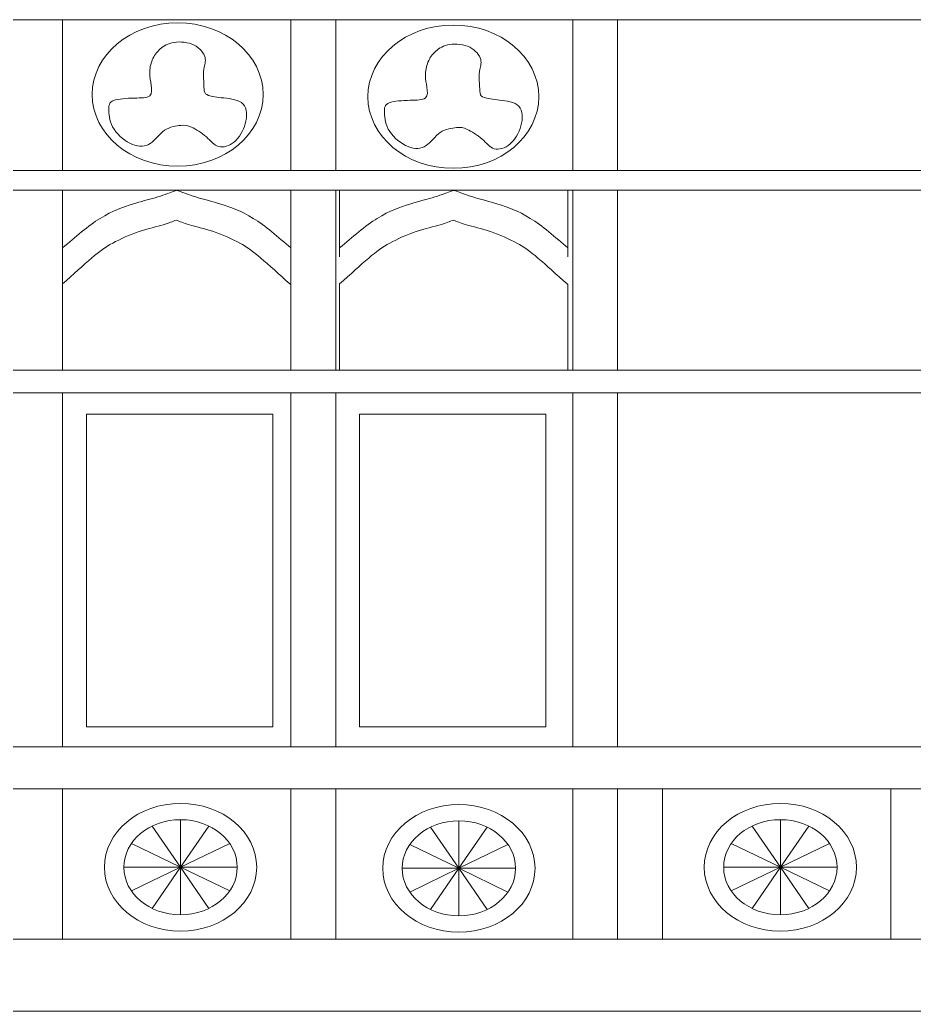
# Model space of a CAD drawing. Header units: centimetres. Extents: x -61 to 61, y -26 to 26.
# Drawn here: x -26.544 to -22.077, y 9.396 to 14.349 of the extents above; entities that cross this region are included whole.
import ezdxf

# ---------------------------------------------------------------- set-up
doc = ezdxf.new("R2010")
doc.units = ezdxf.units.CM
doc.header["$MEASUREMENT"] = 0
doc.layers.add('layer 1', color=7, linetype='Continuous')

msp = doc.modelspace()

# ---------------------------------------------------------------- linework, layer by layer
at = {"layer": 'layer 1', "color": 177, "lineweight": 9}
for points, knots in [([(-28.1417, 14.34871), (-28.1417, 14.34871), (-26.55392, 14.34871), (-26.55392, 14.34871), (-26.55392, 14.34871), (-26.55392, 14.34871), (-26.33015, 14.34871), (-26.33015, 14.34871)], [0, 0, 0, 0, 0.3333333, 0.3333333, 0.3333333, 0.3333333, 1, 1, 1, 1]), ([(-25.75536, 13.61775), (-25.51966, 13.61775), (-25.32858, 13.77804), (-25.32858, 13.97576), (-25.32858, 13.97576), (-25.32858, 14.17348), (-25.51966, 14.33377), (-25.75536, 14.33377), (-25.75536, 14.33377), (-25.99107, 14.33377), (-26.18215, 14.17348), (-26.18215, 13.97576), (-26.18215, 13.97576), (-26.18215, 13.77804), (-25.99107, 13.61775), (-25.75536, 13.61775)], [0, 0, 0, 0, 0.2, 0.2, 0.2, 0.2, 0.4, 0.4, 0.4, 0.4, 0.6, 0.6, 0.6, 0.6, 1, 1, 1, 1]), ([(-24.37861, 13.60675), (-24.14291, 13.60675), (-23.95183, 13.76704), (-23.95183, 13.96476), (-23.95183, 13.96476), (-23.95183, 14.16248), (-24.14291, 14.32277), (-24.37861, 14.32277), (-24.37861, 14.32277), (-24.61432, 14.32277), (-24.8054, 14.16248), (-24.8054, 13.96476), (-24.8054, 13.96476), (-24.8054, 13.76704), (-24.61432, 13.60675), (-24.37861, 13.60675)], [0, 0, 0, 0, 0.2, 0.2, 0.2, 0.2, 0.4, 0.4, 0.4, 0.4, 0.6, 0.6, 0.6, 0.6, 1, 1, 1, 1]), ([(-25.74085, 9.79596), (-25.53085, 9.79596), (-25.36061, 9.93877), (-25.36061, 10.11493), (-25.36061, 10.11493), (-25.36061, 10.29109), (-25.53085, 10.4339), (-25.74085, 10.4339), (-25.74085, 10.4339), (-25.95085, 10.4339), (-26.12109, 10.29109), (-26.12109, 10.11493), (-26.12109, 10.11493), (-26.12109, 9.93877), (-25.95085, 9.79596), (-25.74085, 9.79596)], [0, 0, 0, 0, 0.2, 0.2, 0.2, 0.2, 0.4, 0.4, 0.4, 0.4, 0.6, 0.6, 0.6, 0.6, 1, 1, 1, 1]), ([(-24.35098, 9.79046), (-24.14098, 9.79046), (-23.97074, 9.93327), (-23.97074, 10.10943), (-23.97074, 10.10943), (-23.97074, 10.28559), (-24.14098, 10.4284), (-24.35098, 10.4284), (-24.35098, 10.4284), (-24.56099, 10.4284), (-24.73123, 10.28559), (-24.73123, 10.10943), (-24.73123, 10.10943), (-24.73123, 9.93327), (-24.56099, 9.79046), (-24.35098, 9.79046)], [0, 0, 0, 0, 0.2, 0.2, 0.2, 0.2, 0.4, 0.4, 0.4, 0.4, 0.6, 0.6, 0.6, 0.6, 1, 1, 1, 1]), ([(-22.74539, 9.79596), (-22.53538, 9.79596), (-22.36514, 9.93877), (-22.36514, 10.11493), (-22.36514, 10.11493), (-22.36514, 10.29109), (-22.53538, 10.4339), (-22.74539, 10.4339), (-22.74539, 10.4339), (-22.95539, 10.4339), (-23.12563, 10.29109), (-23.12563, 10.11493), (-23.12563, 10.11493), (-23.12563, 9.93877), (-22.95539, 9.79596), (-22.74539, 9.79596)], [0, 0, 0, 0, 0.2, 0.2, 0.2, 0.2, 0.4, 0.4, 0.4, 0.4, 0.6, 0.6, 0.6, 0.6, 1, 1, 1, 1]), ([(-25.74085, 9.8774), (-25.58447, 9.8774), (-25.45769, 9.98375), (-25.45769, 10.11493), (-25.45769, 10.11493), (-25.45769, 10.24611), (-25.58447, 10.35246), (-25.74085, 10.35246), (-25.74085, 10.35246), (-25.89723, 10.35246), (-26.02401, 10.24611), (-26.02401, 10.11493), (-26.02401, 10.11493), (-26.02401, 9.98375), (-25.89723, 9.8774), (-25.74085, 9.8774)], [0, 0, 0, 0, 0.2, 0.2, 0.2, 0.2, 0.4, 0.4, 0.4, 0.4, 0.6, 0.6, 0.6, 0.6, 1, 1, 1, 1]), ([(-22.74539, 9.8774), (-22.589, 9.8774), (-22.46222, 9.98375), (-22.46222, 10.11493), (-22.46222, 10.11493), (-22.46222, 10.24611), (-22.589, 10.35246), (-22.74539, 10.35246), (-22.74539, 10.35246), (-22.90177, 10.35246), (-23.02855, 10.24611), (-23.02855, 10.11493), (-23.02855, 10.11493), (-23.02855, 9.98375), (-22.90177, 9.8774), (-22.74539, 9.8774)], [0, 0, 0, 0, 0.2, 0.2, 0.2, 0.2, 0.4, 0.4, 0.4, 0.4, 0.6, 0.6, 0.6, 0.6, 1, 1, 1, 1]), ([(-24.35098, 9.8719), (-24.1946, 9.8719), (-24.06782, 9.97825), (-24.06782, 10.10943), (-24.06782, 10.10943), (-24.06782, 10.24061), (-24.1946, 10.34696), (-24.35098, 10.34696), (-24.35098, 10.34696), (-24.50737, 10.34696), (-24.63415, 10.24061), (-24.63415, 10.10943), (-24.63415, 10.10943), (-24.63415, 9.97825), (-24.50737, 9.8719), (-24.35098, 9.8719)], [0, 0, 0, 0, 0.2, 0.2, 0.2, 0.2, 0.4, 0.4, 0.4, 0.4, 0.6, 0.6, 0.6, 0.6, 1, 1, 1, 1])]:
    msp.add_open_spline(points, degree=3, knots=knots, dxfattribs=at)
for points in [[(-26.33015, 14.34871), (-26.33015, 14.34871), (-26.33015, 13.59609), (-26.33015, 13.59609)], [(-25.18992, 14.34871), (-25.18992, 14.34871), (-26.33015, 14.34871), (-26.33015, 14.34871)], [(-25.18992, 14.34871), (-25.18992, 14.34871), (-25.18992, 13.59609), (-25.18992, 13.59609)], [(-25.18992, 14.34871), (-25.18992, 14.34871), (-24.96615, 14.34871), (-24.96615, 14.34871)], [(-24.96615, 14.34871), (-24.96615, 14.34871), (-24.96615, 13.59609), (-24.96615, 13.59609)], [(-23.78223, 14.34871), (-23.78223, 14.34871), (-24.96615, 14.34871), (-24.96615, 14.34871)], [(-23.78223, 14.34871), (-23.78223, 14.34871), (-23.78223, 13.59609), (-23.78223, 13.59609)], [(-23.78223, 14.34871), (-23.78223, 14.34871), (-23.55846, 14.34871), (-23.55846, 14.34871)], [(-23.55846, 14.34871), (-23.55846, 14.34871), (-23.55846, 13.59609), (-23.55846, 13.59609)], [(-23.55846, 14.34871), (-23.55846, 14.34871), (-21.97068, 14.34835), (-21.97068, 14.34835)], [(-31.13716, 13.59609), (-31.13716, 13.59609), (-19.19899, 13.59609), (-19.19899, 13.59609)], [(-31.13716, 13.4971), (-31.13716, 13.4971), (-19.19899, 13.4971), (-19.19899, 13.4971)], [(-26.33015, 13.4971), (-26.33015, 13.4971), (-26.33015, 12.59863), (-26.33015, 12.59863)], [(-25.18992, 13.4971), (-25.18992, 13.4971), (-25.18992, 12.59863), (-25.18992, 12.59863)], [(-24.96615, 13.4971), (-24.96615, 13.4971), (-24.96615, 12.59863), (-24.96615, 12.59863)], [(-23.78223, 13.4971), (-23.78223, 13.4971), (-23.78223, 12.59863), (-23.78223, 12.59863)], [(-23.55846, 13.4971), (-23.55846, 13.4971), (-23.55846, 12.59863), (-23.55846, 12.59863)], [(-31.13716, 12.59863), (-31.13716, 12.59863), (-19.19899, 12.59863), (-19.19899, 12.59863)], [(-31.13716, 12.4852), (-31.13716, 12.4852), (-19.19899, 12.4852), (-19.19899, 12.4852)], [(-26.33015, 12.4852), (-26.33015, 12.4852), (-26.33015, 10.71574), (-26.33015, 10.71574)], [(-25.18992, 12.4852), (-25.18992, 12.4852), (-25.18992, 10.71574), (-25.18992, 10.71574)], [(-24.96615, 12.4852), (-24.96615, 12.4852), (-24.96615, 10.71574), (-24.96615, 10.71574)], [(-23.78223, 12.4852), (-23.78223, 12.4852), (-23.78223, 10.71574), (-23.78223, 10.71574)], [(-23.55846, 12.4852), (-23.55846, 12.4852), (-23.55846, 10.71574), (-23.55846, 10.71574)], [(-31.13716, 10.71574), (-31.13716, 10.71574), (-18.97522, 10.71574), (-18.97522, 10.71574)], [(-31.13716, 10.50676), (-31.13716, 10.50676), (-17.61122, 10.50676), (-17.61122, 10.50676)], [(-26.33015, 10.50676), (-26.33015, 10.50676), (-26.33015, 9.75483), (-26.33015, 9.75483)], [(-25.18992, 10.50676), (-25.18992, 10.50676), (-25.18992, 9.75483), (-25.18992, 9.75483)], [(-24.96615, 10.50676), (-24.96615, 10.50676), (-24.96615, 9.75483), (-24.96615, 9.75483)], [(-23.78223, 10.50676), (-23.78223, 10.50676), (-23.78223, 9.75483), (-23.78223, 9.75483)], [(-23.55846, 10.50676), (-23.55846, 10.50676), (-23.55846, 9.75483), (-23.55846, 9.75483)], [(-23.33468, 10.50676), (-23.33468, 10.50676), (-23.33468, 9.75483), (-23.33468, 9.75483)], [(-22.19446, 10.50676), (-22.19446, 10.50676), (-22.19446, 9.75483), (-22.19446, 9.75483)], [(-25.74085, 10.11493), (-25.74085, 10.11493), (-25.74085, 10.35246), (-25.74085, 10.35246)], [(-22.74539, 10.11493), (-22.74539, 10.11493), (-22.74539, 10.35246), (-22.74539, 10.35246)], [(-25.74085, 10.11493), (-25.74085, 10.11493), (-25.88243, 10.32064), (-25.88243, 10.32064)], [(-25.74085, 10.11493), (-25.74085, 10.11493), (-25.59927, 10.32064), (-25.59927, 10.32064)], [(-24.35098, 10.10943), (-24.35098, 10.10943), (-24.49256, 10.31514), (-24.49256, 10.31514)], [(-24.35098, 10.10943), (-24.35098, 10.10943), (-24.35098, 10.34696), (-24.35098, 10.34696)], [(-24.35098, 10.10943), (-24.35098, 10.10943), (-24.2094, 10.31514), (-24.2094, 10.31514)], [(-22.74539, 10.11493), (-22.74539, 10.11493), (-22.88697, 10.32064), (-22.88697, 10.32064)], [(-22.74539, 10.11493), (-22.74539, 10.11493), (-22.6038, 10.32064), (-22.6038, 10.32064)], [(-25.74085, 10.11493), (-25.74085, 10.11493), (-25.98607, 10.2337), (-25.98607, 10.2337)], [(-25.74085, 10.11493), (-25.74085, 10.11493), (-25.49562, 10.2337), (-25.49562, 10.2337)], [(-24.35098, 10.10943), (-24.35098, 10.10943), (-24.59621, 10.22819), (-24.59621, 10.22819)], [(-24.35098, 10.10943), (-24.35098, 10.10943), (-24.10576, 10.22819), (-24.10576, 10.22819)], [(-22.74539, 10.11493), (-22.74539, 10.11493), (-22.99061, 10.2337), (-22.99061, 10.2337)], [(-22.74539, 10.11493), (-22.74539, 10.11493), (-22.50016, 10.2337), (-22.50016, 10.2337)], [(-25.74085, 10.11493), (-25.74085, 10.11493), (-26.02401, 10.11493), (-26.02401, 10.11493)], [(-25.74085, 10.11493), (-25.74085, 10.11493), (-25.98607, 9.99617), (-25.98607, 9.99617)], [(-25.74085, 10.11493), (-25.74085, 10.11493), (-25.88243, 9.90922), (-25.88243, 9.90922)], [(-25.74085, 10.11493), (-25.74085, 10.11493), (-25.74085, 9.8774), (-25.74085, 9.8774)], [(-25.74085, 10.11493), (-25.74085, 10.11493), (-25.59927, 9.90922), (-25.59927, 9.90922)], [(-25.74085, 10.11493), (-25.74085, 10.11493), (-25.49562, 9.99617), (-25.49562, 9.99617)], [(-25.74085, 10.11493), (-25.74085, 10.11493), (-25.45769, 10.11493), (-25.45769, 10.11493)], [(-24.35098, 10.10943), (-24.35098, 10.10943), (-24.63415, 10.10943), (-24.63415, 10.10943)], [(-24.35098, 10.10943), (-24.35098, 10.10943), (-24.59621, 9.99066), (-24.59621, 9.99066)], [(-24.35098, 10.10943), (-24.35098, 10.10943), (-24.49256, 9.90372), (-24.49256, 9.90372)], [(-24.35098, 10.10943), (-24.35098, 10.10943), (-24.35098, 9.8719), (-24.35098, 9.8719)], [(-24.35098, 10.10943), (-24.35098, 10.10943), (-24.2094, 9.90372), (-24.2094, 9.90372)], [(-24.35098, 10.10943), (-24.35098, 10.10943), (-24.10576, 9.99066), (-24.10576, 9.99066)], [(-24.35098, 10.10943), (-24.35098, 10.10943), (-24.06782, 10.10943), (-24.06782, 10.10943)], [(-22.74539, 10.11493), (-22.74539, 10.11493), (-23.02855, 10.11493), (-23.02855, 10.11493)], [(-22.74539, 10.11493), (-22.74539, 10.11493), (-22.99061, 9.99617), (-22.99061, 9.99617)], [(-22.74539, 10.11493), (-22.74539, 10.11493), (-22.88697, 9.90922), (-22.88697, 9.90922)], [(-22.74539, 10.11493), (-22.74539, 10.11493), (-22.74539, 9.8774), (-22.74539, 9.8774)], [(-22.74539, 10.11493), (-22.74539, 10.11493), (-22.6038, 9.90922), (-22.6038, 9.90922)], [(-22.74539, 10.11493), (-22.74539, 10.11493), (-22.50016, 9.99617), (-22.50016, 9.99617)], [(-22.74539, 10.11493), (-22.74539, 10.11493), (-22.46222, 10.11493), (-22.46222, 10.11493)], [(-31.13716, 9.75483), (-31.13716, 9.75483), (-17.61122, 9.75483), (-17.61122, 9.75483)], [(-32.72496, 9.39574), (-32.72496, 9.39574), (-17.61124, 9.39574), (-17.61124, 9.39574)]]:
    msp.add_open_spline(points, degree=3, dxfattribs=at)
at = {"layer": 'layer 1', "color": 242, "lineweight": 9}
for points, knots in [([(-25.89514, 13.96942), (-25.90825, 13.95842), (-25.93667, 13.95842), (-25.97273, 13.95751), (-25.97273, 13.95751), (-26.00878, 13.95659), (-26.05249, 13.95475), (-26.07543, 13.94559), (-26.07543, 13.94559), (-26.09838, 13.93642), (-26.10056, 13.91992), (-26.09947, 13.89426), (-26.09947, 13.89426), (-26.09838, 13.86859), (-26.09401, 13.83377), (-26.07325, 13.80168), (-26.07325, 13.80168), (-26.05249, 13.7696), (-26.01533, 13.74027), (-25.98146, 13.72652), (-25.98146, 13.72652), (-25.94759, 13.71277), (-25.91699, 13.71461), (-25.89186, 13.73111), (-25.89186, 13.73111), (-25.86673, 13.74761), (-25.84706, 13.77877), (-25.82076, 13.79674), (-25.82076, 13.79674), (-25.79446, 13.81471), (-25.76153, 13.8195), (-25.73967, 13.82133), (-25.73967, 13.82133), (-25.71782, 13.82316), (-25.70705, 13.82205), (-25.68637, 13.81233), (-25.68637, 13.81233), (-25.66568, 13.8026), (-25.63509, 13.78427), (-25.61214, 13.76411), (-25.61214, 13.76411), (-25.5892, 13.74394), (-25.5739, 13.72194), (-25.55095, 13.71553), (-25.55095, 13.71553), (-25.52801, 13.70911), (-25.49741, 13.71827), (-25.47228, 13.73935), (-25.47228, 13.73935), (-25.44715, 13.76044), (-25.42748, 13.79343), (-25.41756, 13.82978), (-25.41756, 13.82978), (-25.40763, 13.86612), (-25.40744, 13.90581), (-25.42821, 13.92782), (-25.42821, 13.92782), (-25.44897, 13.94981), (-25.49067, 13.95411), (-25.52482, 13.95824), (-25.52482, 13.95824), (-25.55898, 13.96236), (-25.58559, 13.96628), (-25.60091, 13.97111), (-25.60091, 13.97111), (-25.61624, 13.97594), (-25.62029, 13.98166), (-25.62219, 13.99312), (-25.62219, 13.99312), (-25.62409, 14.00458), (-25.62385, 14.02179), (-25.62491, 14.04171), (-25.62491, 14.04171), (-25.62598, 14.06163), (-25.62834, 14.08427), (-25.62516, 14.10384), (-25.62516, 14.10384), (-25.62197, 14.12341), (-25.61323, 14.13991), (-25.6187, 14.16099), (-25.6187, 14.16099), (-25.62416, 14.18207), (-25.64383, 14.20773), (-25.67333, 14.2224), (-25.67333, 14.2224), (-25.70283, 14.23706), (-25.74217, 14.24073), (-25.77276, 14.23615), (-25.77276, 14.23615), (-25.80336, 14.23156), (-25.82521, 14.21873), (-25.84269, 14.20315), (-25.84269, 14.20315), (-25.86018, 14.18757), (-25.87328, 14.16923), (-25.88203, 14.14815), (-25.88203, 14.14815), (-25.89077, 14.12707), (-25.89514, 14.10324), (-25.89514, 14.08216), (-25.89514, 14.08216), (-25.89514, 14.06108), (-25.89077, 14.04275), (-25.88749, 14.02259), (-25.88749, 14.02259), (-25.88421, 14.00242), (-25.88203, 13.98042), (-25.89514, 13.96942)], [0, 0, 0, 0, 0.0357143, 0.0357143, 0.0357143, 0.0357143, 0.0714286, 0.0714286, 0.0714286, 0.0714286, 0.1071429, 0.1071429, 0.1071429, 0.1071429, 0.1428571, 0.1428571, 0.1428571, 0.1428571, 0.1785714, 0.1785714, 0.1785714, 0.1785714, 0.2142857, 0.2142857, 0.2142857, 0.2142857, 0.25, 0.25, 0.25, 0.25, 0.2857143, 0.2857143, 0.2857143, 0.2857143, 0.3214286, 0.3214286, 0.3214286, 0.3214286, 0.3571429, 0.3571429, 0.3571429, 0.3571429, 0.3928571, 0.3928571, 0.3928571, 0.3928571, 0.4285714, 0.4285714, 0.4285714, 0.4285714, 0.4642857, 0.4642857, 0.4642857, 0.4642857, 0.5, 0.5, 0.5, 0.5, 0.5357143, 0.5357143, 0.5357143, 0.5357143, 0.5714286, 0.5714286, 0.5714286, 0.5714286, 0.6071429, 0.6071429, 0.6071429, 0.6071429, 0.6428571, 0.6428571, 0.6428571, 0.6428571, 0.6785714, 0.6785714, 0.6785714, 0.6785714, 0.7142857, 0.7142857, 0.7142857, 0.7142857, 0.75, 0.75, 0.75, 0.75, 0.7857143, 0.7857143, 0.7857143, 0.7857143, 0.8214286, 0.8214286, 0.8214286, 0.8214286, 0.8571429, 0.8571429, 0.8571429, 0.8571429, 0.8928571, 0.8928571, 0.8928571, 0.8928571, 0.9285714, 0.9285714, 0.9285714, 0.9285714, 1, 1, 1, 1]), ([(-24.51839, 13.95842), (-24.5315, 13.94742), (-24.55992, 13.94742), (-24.59597, 13.94651), (-24.59597, 13.94651), (-24.63203, 13.94559), (-24.67574, 13.94375), (-24.69868, 13.93459), (-24.69868, 13.93459), (-24.72163, 13.92542), (-24.72381, 13.90892), (-24.72272, 13.88326), (-24.72272, 13.88326), (-24.72163, 13.85759), (-24.71726, 13.82277), (-24.6965, 13.79068), (-24.6965, 13.79068), (-24.67574, 13.7586), (-24.63858, 13.72927), (-24.60471, 13.71552), (-24.60471, 13.71552), (-24.57084, 13.70177), (-24.54024, 13.70361), (-24.51511, 13.72011), (-24.51511, 13.72011), (-24.48998, 13.73661), (-24.47031, 13.76777), (-24.44401, 13.78574), (-24.44401, 13.78574), (-24.41771, 13.80371), (-24.38478, 13.8085), (-24.36292, 13.81033), (-24.36292, 13.81033), (-24.34107, 13.81216), (-24.3303, 13.81105), (-24.30962, 13.80133), (-24.30962, 13.80133), (-24.28893, 13.7916), (-24.25834, 13.77327), (-24.23539, 13.75311), (-24.23539, 13.75311), (-24.21245, 13.73294), (-24.19715, 13.71094), (-24.1742, 13.70453), (-24.1742, 13.70453), (-24.15126, 13.69811), (-24.12066, 13.70727), (-24.09553, 13.72835), (-24.09553, 13.72835), (-24.0704, 13.74943), (-24.05073, 13.78243), (-24.04081, 13.81878), (-24.04081, 13.81878), (-24.03088, 13.85512), (-24.03069, 13.89481), (-24.05146, 13.91682), (-24.05146, 13.91682), (-24.07221, 13.93881), (-24.11392, 13.94311), (-24.14807, 13.94723), (-24.14807, 13.94723), (-24.18223, 13.95136), (-24.20884, 13.95528), (-24.22416, 13.96011), (-24.22416, 13.96011), (-24.23949, 13.96494), (-24.24354, 13.97065), (-24.24544, 13.98212), (-24.24544, 13.98212), (-24.24734, 13.99358), (-24.24709, 14.01079), (-24.24816, 14.03071), (-24.24816, 14.03071), (-24.24923, 14.05063), (-24.25159, 14.07327), (-24.24841, 14.09284), (-24.24841, 14.09284), (-24.24522, 14.11241), (-24.23648, 14.1289), (-24.24195, 14.14999), (-24.24195, 14.14999), (-24.24741, 14.17107), (-24.26708, 14.19673), (-24.29658, 14.2114), (-24.29658, 14.2114), (-24.32608, 14.22606), (-24.36542, 14.22972), (-24.39601, 14.22515), (-24.39601, 14.22515), (-24.42661, 14.22056), (-24.44846, 14.20773), (-24.46594, 14.19215), (-24.46594, 14.19215), (-24.48342, 14.17657), (-24.49653, 14.15823), (-24.50528, 14.13715), (-24.50528, 14.13715), (-24.51402, 14.11607), (-24.51839, 14.09224), (-24.51839, 14.07116), (-24.51839, 14.07116), (-24.51839, 14.05008), (-24.51402, 14.03175), (-24.51074, 14.01159), (-24.51074, 14.01159), (-24.50746, 13.99142), (-24.50528, 13.96942), (-24.51839, 13.95842)], [0, 0, 0, 0, 0.0357143, 0.0357143, 0.0357143, 0.0357143, 0.0714286, 0.0714286, 0.0714286, 0.0714286, 0.1071429, 0.1071429, 0.1071429, 0.1071429, 0.1428571, 0.1428571, 0.1428571, 0.1428571, 0.1785714, 0.1785714, 0.1785714, 0.1785714, 0.2142857, 0.2142857, 0.2142857, 0.2142857, 0.25, 0.25, 0.25, 0.25, 0.2857143, 0.2857143, 0.2857143, 0.2857143, 0.3214286, 0.3214286, 0.3214286, 0.3214286, 0.3571429, 0.3571429, 0.3571429, 0.3571429, 0.3928571, 0.3928571, 0.3928571, 0.3928571, 0.4285714, 0.4285714, 0.4285714, 0.4285714, 0.4642857, 0.4642857, 0.4642857, 0.4642857, 0.5, 0.5, 0.5, 0.5, 0.5357143, 0.5357143, 0.5357143, 0.5357143, 0.5714286, 0.5714286, 0.5714286, 0.5714286, 0.6071429, 0.6071429, 0.6071429, 0.6071429, 0.6428571, 0.6428571, 0.6428571, 0.6428571, 0.6785714, 0.6785714, 0.6785714, 0.6785714, 0.7142857, 0.7142857, 0.7142857, 0.7142857, 0.75, 0.75, 0.75, 0.75, 0.7857143, 0.7857143, 0.7857143, 0.7857143, 0.8214286, 0.8214286, 0.8214286, 0.8214286, 0.8571429, 0.8571429, 0.8571429, 0.8571429, 0.8928571, 0.8928571, 0.8928571, 0.8928571, 0.9285714, 0.9285714, 0.9285714, 0.9285714, 1, 1, 1, 1]), ([(-26.33015, 13.1653), (-26.33015, 13.1653), (-26.33015, 13.4971), (-26.33015, 13.4971), (-26.33015, 13.4971), (-26.33015, 13.4971), (-25.76003, 13.4971), (-25.76003, 13.4971)], [0, 0, 0, 0, 0.3333333, 0.3333333, 0.3333333, 0.3333333, 1, 1, 1, 1]), ([(-26.33015, 13.20929), (-26.26629, 13.26429), (-26.20242, 13.31929), (-26.14209, 13.35687), (-26.14209, 13.35687), (-26.08174, 13.39445), (-26.02493, 13.41461), (-25.98013, 13.42836), (-25.98013, 13.42836), (-25.93533, 13.44211), (-25.90255, 13.44944), (-25.86787, 13.45983), (-25.86787, 13.45983), (-25.83319, 13.47021), (-25.79661, 13.48366), (-25.77833, 13.49038), (-25.77833, 13.49038), (-25.76003, 13.4971), (-25.76003, 13.4971), (-25.76003, 13.4971)], [0, 0, 0, 0, 0.1666667, 0.1666667, 0.1666667, 0.1666667, 0.3333333, 0.3333333, 0.3333333, 0.3333333, 0.5, 0.5, 0.5, 0.5, 0.6666667, 0.6666667, 0.6666667, 0.6666667, 1, 1, 1, 1]), ([(-25.18992, 13.1653), (-25.18992, 13.1653), (-25.18992, 13.4971), (-25.18992, 13.4971), (-25.18992, 13.4971), (-25.18992, 13.4971), (-25.76003, 13.4971), (-25.76003, 13.4971)], [0, 0, 0, 0, 0.3333333, 0.3333333, 0.3333333, 0.3333333, 1, 1, 1, 1]), ([(-25.18992, 13.20929), (-25.25378, 13.26429), (-25.31765, 13.31929), (-25.37798, 13.35687), (-25.37798, 13.35687), (-25.43832, 13.39445), (-25.49514, 13.41461), (-25.53994, 13.42836), (-25.53994, 13.42836), (-25.58474, 13.44211), (-25.61752, 13.44944), (-25.6522, 13.45983), (-25.6522, 13.45983), (-25.68688, 13.47021), (-25.72345, 13.48366), (-25.74174, 13.49038), (-25.74174, 13.49038), (-25.76003, 13.4971), (-25.76003, 13.4971), (-25.76003, 13.4971)], [0, 0, 0, 0, 0.1666667, 0.1666667, 0.1666667, 0.1666667, 0.3333333, 0.3333333, 0.3333333, 0.3333333, 0.5, 0.5, 0.5, 0.5, 0.6666667, 0.6666667, 0.6666667, 0.6666667, 1, 1, 1, 1]), ([(-24.94647, 13.1653), (-24.94647, 13.1653), (-24.94647, 13.4971), (-24.94647, 13.4971), (-24.94647, 13.4971), (-24.94647, 13.4971), (-24.37636, 13.4971), (-24.37636, 13.4971)], [0, 0, 0, 0, 0.3333333, 0.3333333, 0.3333333, 0.3333333, 1, 1, 1, 1]), ([(-24.94647, 13.20929), (-24.88261, 13.26429), (-24.81874, 13.31929), (-24.75841, 13.35687), (-24.75841, 13.35687), (-24.69807, 13.39445), (-24.64125, 13.41461), (-24.59645, 13.42836), (-24.59645, 13.42836), (-24.55165, 13.44211), (-24.51887, 13.44944), (-24.48419, 13.45983), (-24.48419, 13.45983), (-24.44951, 13.47021), (-24.41294, 13.48366), (-24.39465, 13.49038), (-24.39465, 13.49038), (-24.37636, 13.4971), (-24.37636, 13.4971), (-24.37636, 13.4971)], [0, 0, 0, 0, 0.1666667, 0.1666667, 0.1666667, 0.1666667, 0.3333333, 0.3333333, 0.3333333, 0.3333333, 0.5, 0.5, 0.5, 0.5, 0.6666667, 0.6666667, 0.6666667, 0.6666667, 1, 1, 1, 1]), ([(-23.80624, 13.1653), (-23.80624, 13.1653), (-23.80624, 13.4971), (-23.80624, 13.4971), (-23.80624, 13.4971), (-23.80624, 13.4971), (-24.37636, 13.4971), (-24.37636, 13.4971)], [0, 0, 0, 0, 0.3333333, 0.3333333, 0.3333333, 0.3333333, 1, 1, 1, 1]), ([(-23.80624, 13.20929), (-23.8701, 13.26429), (-23.93397, 13.31929), (-23.9943, 13.35687), (-23.9943, 13.35687), (-24.05465, 13.39445), (-24.11146, 13.41461), (-24.15626, 13.42836), (-24.15626, 13.42836), (-24.20106, 13.44211), (-24.23384, 13.44944), (-24.26852, 13.45983), (-24.26852, 13.45983), (-24.3032, 13.47021), (-24.33978, 13.48366), (-24.35806, 13.49038), (-24.35806, 13.49038), (-24.37636, 13.4971), (-24.37636, 13.4971), (-24.37636, 13.4971)], [0, 0, 0, 0, 0.1666667, 0.1666667, 0.1666667, 0.1666667, 0.3333333, 0.3333333, 0.3333333, 0.3333333, 0.5, 0.5, 0.5, 0.5, 0.6666667, 0.6666667, 0.6666667, 0.6666667, 1, 1, 1, 1]), ([(-26.33015, 13.02922), (-26.27749, 13.07689), (-26.22483, 13.12455), (-26.18485, 13.15847), (-26.18485, 13.15847), (-26.14485, 13.19238), (-26.11754, 13.21254), (-26.07985, 13.23317), (-26.07985, 13.23317), (-26.04215, 13.25379), (-25.99407, 13.27487), (-25.94818, 13.29045), (-25.94818, 13.29045), (-25.90229, 13.30603), (-25.85858, 13.31612), (-25.82799, 13.32482), (-25.82799, 13.32482), (-25.79739, 13.33353), (-25.77991, 13.34087), (-25.76242, 13.3482)], [0, 0, 0, 0, 0.1666667, 0.1666667, 0.1666667, 0.1666667, 0.3333333, 0.3333333, 0.3333333, 0.3333333, 0.5, 0.5, 0.5, 0.5, 0.6666667, 0.6666667, 0.6666667, 0.6666667, 1, 1, 1, 1]), ([(-25.1947, 13.02922), (-25.24736, 13.07689), (-25.30002, 13.12455), (-25.34, 13.15847), (-25.34, 13.15847), (-25.37999, 13.19238), (-25.40731, 13.21254), (-25.445, 13.23317), (-25.445, 13.23317), (-25.4827, 13.25379), (-25.53078, 13.27487), (-25.57667, 13.29045), (-25.57667, 13.29045), (-25.62256, 13.30603), (-25.66627, 13.31612), (-25.69686, 13.32482), (-25.69686, 13.32482), (-25.72746, 13.33353), (-25.74494, 13.34087), (-25.76242, 13.3482)], [0, 0, 0, 0, 0.1666667, 0.1666667, 0.1666667, 0.1666667, 0.3333333, 0.3333333, 0.3333333, 0.3333333, 0.5, 0.5, 0.5, 0.5, 0.6666667, 0.6666667, 0.6666667, 0.6666667, 1, 1, 1, 1]), ([(-24.94647, 13.02922), (-24.89381, 13.07689), (-24.84116, 13.12455), (-24.80117, 13.15847), (-24.80117, 13.15847), (-24.76118, 13.19238), (-24.73387, 13.21254), (-24.69617, 13.23317), (-24.69617, 13.23317), (-24.65847, 13.25379), (-24.61039, 13.27487), (-24.5645, 13.29045), (-24.5645, 13.29045), (-24.51861, 13.30603), (-24.4749, 13.31612), (-24.44431, 13.32482), (-24.44431, 13.32482), (-24.41372, 13.33353), (-24.39623, 13.34087), (-24.37875, 13.3482)], [0, 0, 0, 0, 0.1666667, 0.1666667, 0.1666667, 0.1666667, 0.3333333, 0.3333333, 0.3333333, 0.3333333, 0.5, 0.5, 0.5, 0.5, 0.6666667, 0.6666667, 0.6666667, 0.6666667, 1, 1, 1, 1]), ([(-23.81102, 13.02922), (-23.86369, 13.07689), (-23.91634, 13.12455), (-23.95633, 13.15847), (-23.95633, 13.15847), (-23.99632, 13.19238), (-24.02363, 13.21254), (-24.06132, 13.23317), (-24.06132, 13.23317), (-24.09902, 13.25379), (-24.14711, 13.27487), (-24.193, 13.29045), (-24.193, 13.29045), (-24.23889, 13.30603), (-24.2826, 13.31612), (-24.31318, 13.32482), (-24.31318, 13.32482), (-24.34378, 13.33353), (-24.36127, 13.34087), (-24.37875, 13.3482)], [0, 0, 0, 0, 0.1666667, 0.1666667, 0.1666667, 0.1666667, 0.3333333, 0.3333333, 0.3333333, 0.3333333, 0.5, 0.5, 0.5, 0.5, 0.6666667, 0.6666667, 0.6666667, 0.6666667, 1, 1, 1, 1]), ([(-26.33015, 13.02922), (-26.33015, 13.02922), (-26.33015, 12.59863), (-26.33015, 12.59863), (-26.33015, 12.59863), (-26.33015, 12.59863), (-25.18992, 12.59863), (-25.18992, 12.59863), (-25.18992, 12.59863), (-25.18992, 12.59863), (-25.18992, 13.02599), (-25.18992, 13.02599), (-25.18992, 13.02599), (-25.18992, 13.02599), (-25.1947, 13.02922), (-25.1947, 13.02922)], [0, 0, 0, 0, 0.2, 0.2, 0.2, 0.2, 0.4, 0.4, 0.4, 0.4, 0.6, 0.6, 0.6, 0.6, 1, 1, 1, 1]), ([(-24.94647, 13.02922), (-24.94647, 13.02922), (-24.94647, 12.59863), (-24.94647, 12.59863), (-24.94647, 12.59863), (-24.94647, 12.59863), (-23.80624, 12.59863), (-23.80624, 12.59863), (-23.80624, 12.59863), (-23.80624, 12.59863), (-23.80624, 13.02599), (-23.80624, 13.02599), (-23.80624, 13.02599), (-23.80624, 13.02599), (-23.81102, 13.02922), (-23.81102, 13.02922)], [0, 0, 0, 0, 0.2, 0.2, 0.2, 0.2, 0.4, 0.4, 0.4, 0.4, 0.6, 0.6, 0.6, 0.6, 1, 1, 1, 1]), ([(-26.21105, 12.37884), (-26.21105, 12.37884), (-25.28011, 12.37884), (-25.28011, 12.37884), (-25.28011, 12.37884), (-25.28011, 12.37884), (-25.28011, 10.81699), (-25.28011, 10.81699), (-25.28011, 10.81699), (-25.28011, 10.81699), (-26.21105, 10.81699), (-26.21105, 10.81699), (-26.21105, 10.81699), (-26.21105, 10.81699), (-26.21105, 12.37884), (-26.21105, 12.37884)], [0, 0, 0, 0, 0.2, 0.2, 0.2, 0.2, 0.4, 0.4, 0.4, 0.4, 0.6, 0.6, 0.6, 0.6, 1, 1, 1, 1]), ([(-24.84741, 12.37884), (-24.84741, 12.37884), (-23.91646, 12.37884), (-23.91646, 12.37884), (-23.91646, 12.37884), (-23.91646, 12.37884), (-23.91646, 10.81699), (-23.91646, 10.81699), (-23.91646, 10.81699), (-23.91646, 10.81699), (-24.84741, 10.81699), (-24.84741, 10.81699), (-24.84741, 10.81699), (-24.84741, 10.81699), (-24.84741, 12.37884), (-24.84741, 12.37884)], [0, 0, 0, 0, 0.2, 0.2, 0.2, 0.2, 0.4, 0.4, 0.4, 0.4, 0.6, 0.6, 0.6, 0.6, 1, 1, 1, 1])]:
    msp.add_open_spline(points, degree=3, knots=knots, dxfattribs=at)

doc.saveas('drawing.dxf')
